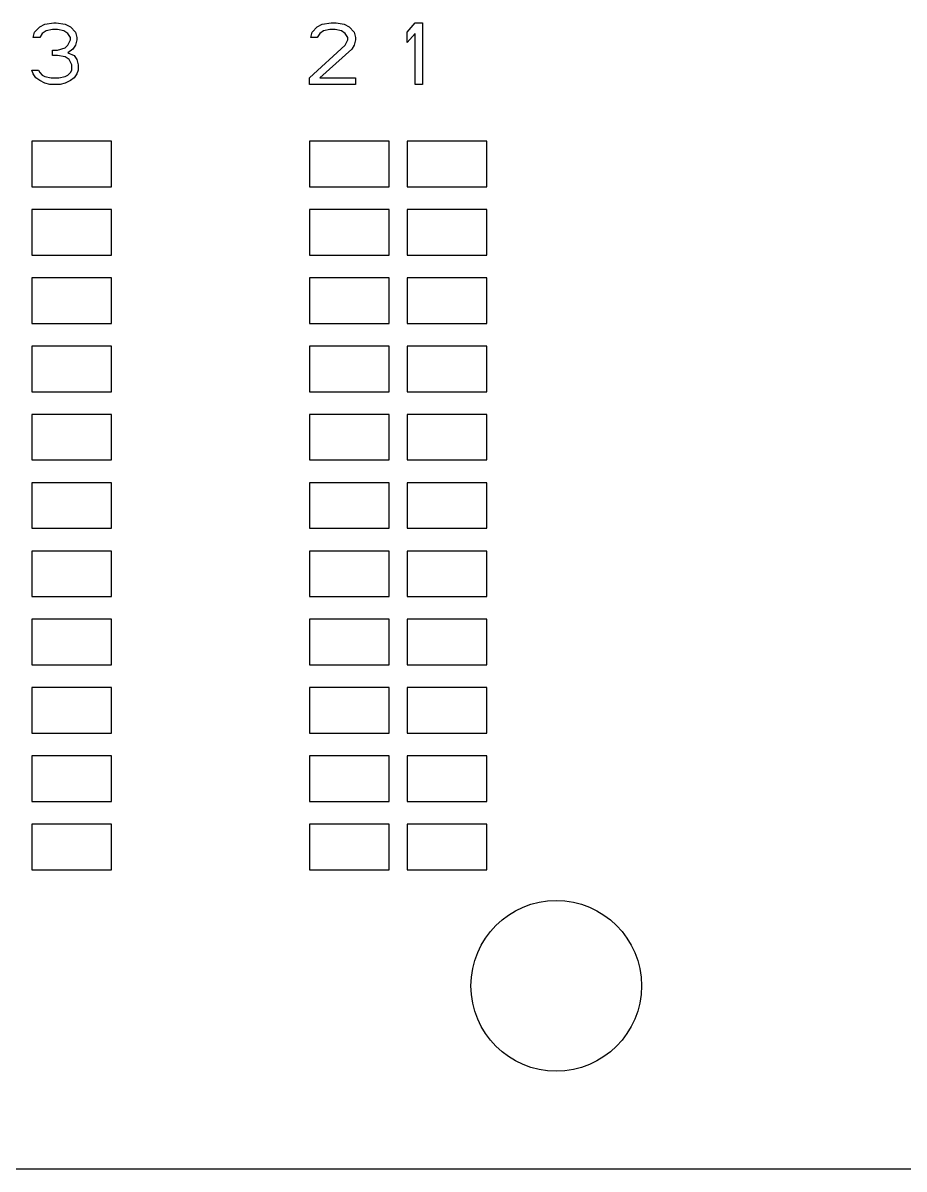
# Model space of a CAD drawing. Header units: millimetres. Extents: x 0 to 594, y 0 to 420.
# Drawn here: x 123.91 to 131.66, y 85.35 to 95.42 of the extents above; entities that cross this region are included whole.
import ezdxf

# ---------------------------------------------------------------- set-up
doc = ezdxf.new("R2010")
doc.units = ezdxf.units.MM
doc.header["$LTSCALE"] = 32.67
doc.layers.add('20_ALL_FEATURES', color=7, linetype='CONTINUOUS')
doc.layers.add('ASSEM_MEM', color=7, linetype='CONTINUOUS')

msp = doc.modelspace()

# ---------------------------------------------------------------- linework, layer by layer
at = {"layer": '20_ALL_FEATURES', "color": 5, "linetype": 'CONTINUOUS'}
for p, q in [((124.693, 94.377), (123.993, 94.377)), ((123.993, 94.377), (123.993, 93.977)), ((124.693, 93.977), (124.693, 94.377)), ((127.133, 94.377), (126.433, 94.377)), ((126.433, 94.377), (126.433, 93.977)), ((127.133, 93.977), (127.133, 94.377)), ((127.993, 94.377), (127.293, 94.377)), ((127.293, 94.377), (127.293, 93.977)), ((127.993, 93.977), (127.993, 94.377)), ((123.993, 93.977), (124.693, 93.977)), ((126.433, 93.977), (127.133, 93.977)), ((127.293, 93.977), (127.993, 93.977)), ((124.693, 93.777), (123.993, 93.777)), ((123.993, 93.777), (123.993, 93.377)), ((124.693, 93.377), (124.693, 93.777)), ((127.133, 93.777), (126.433, 93.777)), ((126.433, 93.777), (126.433, 93.377)), ((127.133, 93.377), (127.133, 93.777)), ((127.993, 93.777), (127.293, 93.777)), ((127.293, 93.777), (127.293, 93.377)), ((127.993, 93.377), (127.993, 93.777)), ((123.993, 93.377), (124.693, 93.377)), ((126.433, 93.377), (127.133, 93.377)), ((127.293, 93.377), (127.993, 93.377)), ((124.693, 93.177), (123.993, 93.177)), ((123.993, 93.177), (123.993, 92.777)), ((124.693, 92.777), (124.693, 93.177)), ((127.133, 93.177), (126.433, 93.177)), ((126.433, 93.177), (126.433, 92.777)), ((127.133, 92.777), (127.133, 93.177)), ((127.993, 93.177), (127.293, 93.177)), ((127.293, 93.177), (127.293, 92.777)), ((127.993, 92.777), (127.993, 93.177)), ((123.993, 92.777), (124.693, 92.777)), ((126.433, 92.777), (127.133, 92.777)), ((127.293, 92.777), (127.993, 92.777)), ((124.693, 92.577), (123.993, 92.577)), ((123.993, 92.577), (123.993, 92.177)), ((124.693, 92.177), (124.693, 92.577)), ((127.133, 92.577), (126.433, 92.577)), ((126.433, 92.577), (126.433, 92.177)), ((127.133, 92.177), (127.133, 92.577)), ((127.993, 92.577), (127.293, 92.577)), ((127.293, 92.577), (127.293, 92.177)), ((127.993, 92.177), (127.993, 92.577)), ((123.993, 92.177), (124.693, 92.177)), ((126.433, 92.177), (127.133, 92.177)), ((127.293, 92.177), (127.993, 92.177)), ((124.693, 91.977), (123.993, 91.977)), ((123.993, 91.977), (123.993, 91.577)), ((124.693, 91.577), (124.693, 91.977)), ((127.133, 91.977), (126.433, 91.977)), ((126.433, 91.977), (126.433, 91.577)), ((127.133, 91.577), (127.133, 91.977)), ((127.993, 91.977), (127.293, 91.977)), ((127.293, 91.977), (127.293, 91.577)), ((127.993, 91.577), (127.993, 91.977)), ((123.993, 91.577), (124.693, 91.577)), ((126.433, 91.577), (127.133, 91.577)), ((127.293, 91.577), (127.993, 91.577)), ((124.693, 91.377), (123.993, 91.377)), ((123.993, 91.377), (123.993, 90.977)), ((124.693, 90.977), (124.693, 91.377)), ((127.133, 91.377), (126.433, 91.377)), ((126.433, 91.377), (126.433, 90.977)), ((127.133, 90.977), (127.133, 91.377)), ((127.993, 91.377), (127.293, 91.377)), ((127.293, 91.377), (127.293, 90.977)), ((127.993, 90.977), (127.993, 91.377)), ((123.993, 90.977), (124.693, 90.977)), ((126.433, 90.977), (127.133, 90.977)), ((127.293, 90.977), (127.993, 90.977)), ((124.693, 90.777), (123.993, 90.777)), ((123.993, 90.777), (123.993, 90.377)), ((124.693, 90.377), (124.693, 90.777)), ((127.133, 90.777), (126.433, 90.777)), ((126.433, 90.777), (126.433, 90.377)), ((127.133, 90.377), (127.133, 90.777)), ((127.993, 90.777), (127.293, 90.777)), ((127.293, 90.777), (127.293, 90.377)), ((127.993, 90.377), (127.993, 90.777)), ((123.993, 90.377), (124.693, 90.377)), ((126.433, 90.377), (127.133, 90.377)), ((127.293, 90.377), (127.993, 90.377)), ((124.693, 90.177), (123.993, 90.177)), ((123.993, 90.177), (123.993, 89.777)), ((124.693, 89.777), (124.693, 90.177)), ((127.133, 90.177), (126.433, 90.177)), ((126.433, 90.177), (126.433, 89.777)), ((127.133, 89.777), (127.133, 90.177)), ((127.993, 90.177), (127.293, 90.177)), ((127.293, 90.177), (127.293, 89.777)), ((127.993, 89.777), (127.993, 90.177)), ((123.993, 89.777), (124.693, 89.777)), ((126.433, 89.777), (127.133, 89.777)), ((127.293, 89.777), (127.993, 89.777)), ((124.693, 89.577), (123.993, 89.577)), ((123.993, 89.577), (123.993, 89.177)), ((124.693, 89.177), (124.693, 89.577)), ((127.133, 89.577), (126.433, 89.577)), ((126.433, 89.577), (126.433, 89.177)), ((127.133, 89.177), (127.133, 89.577)), ((127.993, 89.577), (127.293, 89.577)), ((127.293, 89.577), (127.293, 89.177)), ((127.993, 89.177), (127.993, 89.577)), ((123.993, 89.177), (124.693, 89.177)), ((126.433, 89.177), (127.133, 89.177)), ((127.293, 89.177), (127.993, 89.177)), ((124.693, 88.977), (123.993, 88.977)), ((123.993, 88.977), (123.993, 88.577)), ((124.693, 88.577), (124.693, 88.977)), ((127.133, 88.977), (126.433, 88.977)), ((126.433, 88.977), (126.433, 88.577)), ((127.133, 88.577), (127.133, 88.977)), ((127.993, 88.977), (127.293, 88.977)), ((127.293, 88.977), (127.293, 88.577)), ((127.993, 88.577), (127.993, 88.977)), ((123.993, 88.577), (124.693, 88.577)), ((126.433, 88.577), (127.133, 88.577)), ((127.293, 88.577), (127.993, 88.577)), ((124.693, 88.377), (123.993, 88.377)), ((123.993, 88.377), (123.993, 87.977)), ((124.693, 87.977), (124.693, 88.377)), ((127.133, 88.377), (126.433, 88.377)), ((126.433, 88.377), (126.433, 87.977)), ((127.133, 87.977), (127.133, 88.377)), ((127.993, 88.377), (127.293, 88.377)), ((127.293, 88.377), (127.293, 87.977)), ((127.993, 87.977), (127.993, 88.377)), ((123.993, 87.977), (124.693, 87.977)), ((126.433, 87.977), (127.133, 87.977)), ((127.293, 87.977), (127.993, 87.977))]:
    msp.add_line(p, q, dxfattribs=at)
at = {"layer": 'ASSEM_MEM', "color": 7, "linetype": 'CONTINUOUS'}
for p, q in [((124.016, 95.336), (124.061, 95.382)), ((124.061, 95.382), (124.106, 95.405)), ((124.106, 95.405), (124.184, 95.417)), ((124.184, 95.417), (124.207, 95.417)), ((124.207, 95.417), (124.286, 95.405)), ((124.286, 95.405), (124.331, 95.382)), ((124.331, 95.382), (124.376, 95.336)), ((126.456, 95.336), (126.501, 95.382)), ((126.501, 95.382), (126.546, 95.405)), ((126.546, 95.405), (126.624, 95.417)), ((126.624, 95.417), (126.669, 95.417)), ((126.669, 95.417), (126.737, 95.405)), ((126.737, 95.405), (126.782, 95.382)), ((126.782, 95.382), (126.827, 95.336)), ((127.293, 95.336), (127.361, 95.417)), ((127.361, 95.417), (127.428, 95.417)), ((127.428, 95.417), (127.428, 94.877)), ((124.004, 95.29), (124.016, 95.336)), ((124.061, 95.29), (124.004, 95.29)), ((124.083, 95.325), (124.061, 95.29)), ((124.117, 95.348), (124.083, 95.325)), ((124.173, 95.359), (124.117, 95.348)), ((124.218, 95.359), (124.173, 95.359)), ((124.274, 95.348), (124.218, 95.359)), ((124.308, 95.325), (124.274, 95.348)), ((124.331, 95.29), (124.308, 95.325)), ((124.308, 95.222), (124.331, 95.267)), ((124.331, 95.267), (124.331, 95.29)), ((124.376, 95.336), (124.387, 95.29)), ((124.387, 95.267), (124.376, 95.222)), ((124.387, 95.29), (124.387, 95.267)), ((126.444, 95.29), (126.456, 95.336)), ((126.501, 95.29), (126.444, 95.29)), ((126.523, 95.325), (126.501, 95.29)), ((126.557, 95.348), (126.523, 95.325)), ((126.613, 95.359), (126.557, 95.348)), ((126.658, 95.359), (126.613, 95.359)), ((126.714, 95.348), (126.658, 95.359)), ((126.748, 95.325), (126.714, 95.348)), ((126.771, 95.29), (126.748, 95.325)), ((126.748, 95.222), (126.771, 95.267)), ((126.771, 95.267), (126.771, 95.29)), ((126.827, 95.336), (126.838, 95.29)), ((126.838, 95.267), (126.827, 95.222)), ((126.838, 95.29), (126.838, 95.267)), ((127.293, 95.244), (127.293, 95.336)), ((127.361, 95.325), (127.293, 95.244)), ((127.361, 94.877), (127.361, 95.325)), ((124.173, 95.176), (124.218, 95.176)), ((124.173, 95.13), (124.173, 95.176)), ((124.218, 95.176), (124.286, 95.199)), ((124.286, 95.199), (124.308, 95.222)), ((124.353, 95.187), (124.308, 95.153)), ((124.376, 95.222), (124.353, 95.187)), ((126.433, 94.934), (126.748, 95.222)), ((126.804, 95.187), (126.523, 94.934)), ((126.827, 95.222), (126.804, 95.187)), ((124.218, 95.13), (124.173, 95.13)), ((124.286, 95.118), (124.218, 95.13)), ((124.319, 95.095), (124.286, 95.118)), ((124.308, 95.153), (124.364, 95.13)), ((124.342, 95.049), (124.319, 95.095)), ((124.364, 95.13), (124.387, 95.095)), ((124.387, 95.095), (124.398, 95.049)), ((123.993, 95.003), (124.049, 95.003)), ((124.004, 94.969), (123.993, 95.003)), ((124.027, 94.934), (124.004, 94.969)), ((124.049, 95.003), (124.061, 94.98)), ((124.061, 94.98), (124.083, 94.957)), ((124.308, 94.957), (124.331, 94.98)), ((124.331, 94.98), (124.342, 95.003)), ((124.342, 95.003), (124.342, 95.049)), ((124.387, 94.969), (124.364, 94.934)), ((124.398, 95.003), (124.387, 94.969)), ((124.398, 95.049), (124.398, 95.003)), ((124.061, 94.911), (124.027, 94.934)), ((124.106, 94.888), (124.061, 94.911)), ((124.083, 94.957), (124.106, 94.946)), ((124.106, 94.946), (124.162, 94.934)), ((124.151, 94.877), (124.106, 94.888)), ((124.241, 94.877), (124.151, 94.877)), ((124.162, 94.934), (124.229, 94.934)), ((124.229, 94.934), (124.286, 94.946)), ((124.286, 94.888), (124.241, 94.877)), ((124.286, 94.946), (124.308, 94.957)), ((124.331, 94.911), (124.286, 94.888)), ((124.364, 94.934), (124.331, 94.911)), ((126.433, 94.877), (126.433, 94.934)), ((126.838, 94.877), (126.433, 94.877)), ((126.523, 94.934), (126.838, 94.934)), ((126.838, 94.934), (126.838, 94.877)), ((127.428, 94.877), (127.361, 94.877)), ((146.613, 85.347), (113.913, 85.347))]:
    msp.add_line(p, q, dxfattribs=at)
at = {"layer": 'ASSEM_MEM', "color": 3, "linetype": 'CONTINUOUS'}
for p, q in [((124.693, 94.377), (123.993, 94.377)), ((123.993, 94.377), (123.993, 93.977)), ((124.693, 93.977), (124.693, 94.377)), ((127.133, 94.377), (126.433, 94.377)), ((126.433, 94.377), (126.433, 93.977)), ((127.133, 93.977), (127.133, 94.377)), ((127.993, 94.377), (127.293, 94.377)), ((127.293, 94.377), (127.293, 93.977)), ((127.993, 93.977), (127.993, 94.377)), ((123.993, 93.977), (124.693, 93.977)), ((126.433, 93.977), (127.133, 93.977)), ((127.293, 93.977), (127.993, 93.977)), ((124.693, 93.777), (123.993, 93.777)), ((123.993, 93.777), (123.993, 93.377)), ((124.693, 93.377), (124.693, 93.777)), ((127.133, 93.777), (126.433, 93.777)), ((126.433, 93.777), (126.433, 93.377)), ((127.133, 93.377), (127.133, 93.777)), ((127.993, 93.777), (127.293, 93.777)), ((127.293, 93.777), (127.293, 93.377)), ((127.993, 93.377), (127.993, 93.777)), ((123.993, 93.377), (124.693, 93.377)), ((126.433, 93.377), (127.133, 93.377)), ((127.293, 93.377), (127.993, 93.377)), ((124.693, 93.177), (123.993, 93.177)), ((123.993, 93.177), (123.993, 92.777)), ((124.693, 92.777), (124.693, 93.177)), ((127.133, 93.177), (126.433, 93.177)), ((126.433, 93.177), (126.433, 92.777)), ((127.133, 92.777), (127.133, 93.177)), ((127.993, 93.177), (127.293, 93.177)), ((127.293, 93.177), (127.293, 92.777)), ((127.993, 92.777), (127.993, 93.177)), ((123.993, 92.777), (124.693, 92.777)), ((126.433, 92.777), (127.133, 92.777)), ((127.293, 92.777), (127.993, 92.777)), ((124.693, 92.577), (123.993, 92.577)), ((123.993, 92.577), (123.993, 92.177)), ((124.693, 92.177), (124.693, 92.577)), ((127.133, 92.577), (126.433, 92.577)), ((126.433, 92.577), (126.433, 92.177)), ((127.133, 92.177), (127.133, 92.577)), ((127.993, 92.577), (127.293, 92.577)), ((127.293, 92.577), (127.293, 92.177)), ((127.993, 92.177), (127.993, 92.577)), ((123.993, 92.177), (124.693, 92.177)), ((126.433, 92.177), (127.133, 92.177)), ((127.293, 92.177), (127.993, 92.177)), ((124.693, 91.977), (123.993, 91.977)), ((123.993, 91.977), (123.993, 91.577)), ((124.693, 91.577), (124.693, 91.977)), ((127.133, 91.977), (126.433, 91.977)), ((126.433, 91.977), (126.433, 91.577)), ((127.133, 91.577), (127.133, 91.977)), ((127.993, 91.977), (127.293, 91.977)), ((127.293, 91.977), (127.293, 91.577)), ((127.993, 91.577), (127.993, 91.977)), ((123.993, 91.577), (124.693, 91.577)), ((126.433, 91.577), (127.133, 91.577)), ((127.293, 91.577), (127.993, 91.577)), ((124.693, 91.377), (123.993, 91.377)), ((123.993, 91.377), (123.993, 90.977)), ((124.693, 90.977), (124.693, 91.377)), ((127.133, 91.377), (126.433, 91.377)), ((126.433, 91.377), (126.433, 90.977)), ((127.133, 90.977), (127.133, 91.377)), ((127.993, 91.377), (127.293, 91.377)), ((127.293, 91.377), (127.293, 90.977)), ((127.993, 90.977), (127.993, 91.377)), ((123.993, 90.977), (124.693, 90.977)), ((126.433, 90.977), (127.133, 90.977)), ((127.293, 90.977), (127.993, 90.977)), ((124.693, 90.777), (123.993, 90.777)), ((123.993, 90.777), (123.993, 90.377)), ((124.693, 90.377), (124.693, 90.777)), ((127.133, 90.777), (126.433, 90.777)), ((126.433, 90.777), (126.433, 90.377)), ((127.133, 90.377), (127.133, 90.777)), ((127.993, 90.777), (127.293, 90.777)), ((127.293, 90.777), (127.293, 90.377)), ((127.993, 90.377), (127.993, 90.777)), ((123.993, 90.377), (124.693, 90.377)), ((126.433, 90.377), (127.133, 90.377)), ((127.293, 90.377), (127.993, 90.377)), ((124.693, 90.177), (123.993, 90.177)), ((123.993, 90.177), (123.993, 89.777)), ((124.693, 89.777), (124.693, 90.177)), ((127.133, 90.177), (126.433, 90.177)), ((126.433, 90.177), (126.433, 89.777)), ((127.133, 89.777), (127.133, 90.177)), ((127.993, 90.177), (127.293, 90.177)), ((127.293, 90.177), (127.293, 89.777)), ((127.993, 89.777), (127.993, 90.177)), ((123.993, 89.777), (124.693, 89.777)), ((126.433, 89.777), (127.133, 89.777)), ((127.293, 89.777), (127.993, 89.777)), ((124.693, 89.577), (123.993, 89.577)), ((123.993, 89.577), (123.993, 89.177)), ((124.693, 89.177), (124.693, 89.577)), ((127.133, 89.577), (126.433, 89.577)), ((126.433, 89.577), (126.433, 89.177)), ((127.133, 89.177), (127.133, 89.577)), ((127.993, 89.577), (127.293, 89.577)), ((127.293, 89.577), (127.293, 89.177)), ((127.993, 89.177), (127.993, 89.577)), ((123.993, 89.177), (124.693, 89.177)), ((126.433, 89.177), (127.133, 89.177)), ((127.293, 89.177), (127.993, 89.177)), ((124.693, 88.977), (123.993, 88.977)), ((123.993, 88.977), (123.993, 88.577)), ((124.693, 88.577), (124.693, 88.977)), ((127.133, 88.977), (126.433, 88.977)), ((126.433, 88.977), (126.433, 88.577)), ((127.133, 88.577), (127.133, 88.977)), ((127.993, 88.977), (127.293, 88.977)), ((127.293, 88.977), (127.293, 88.577)), ((127.993, 88.577), (127.993, 88.977)), ((123.993, 88.577), (124.693, 88.577)), ((126.433, 88.577), (127.133, 88.577)), ((127.293, 88.577), (127.993, 88.577)), ((124.693, 88.377), (123.993, 88.377)), ((123.993, 88.377), (123.993, 87.977)), ((124.693, 87.977), (124.693, 88.377)), ((127.133, 88.377), (126.433, 88.377)), ((126.433, 88.377), (126.433, 87.977)), ((127.133, 87.977), (127.133, 88.377)), ((127.993, 88.377), (127.293, 88.377)), ((127.293, 88.377), (127.293, 87.977)), ((127.993, 87.977), (127.993, 88.377)), ((123.993, 87.977), (124.693, 87.977)), ((126.433, 87.977), (127.133, 87.977)), ((127.293, 87.977), (127.993, 87.977))]:
    msp.add_line(p, q, dxfattribs=at)
at = {"layer": 'ASSEM_MEM', "color": 7, "linetype": 'CONTINUOUS'}
msp.add_circle((128.603, 86.957), 0.75, dxfattribs=at)

doc.saveas('drawing.dxf')
